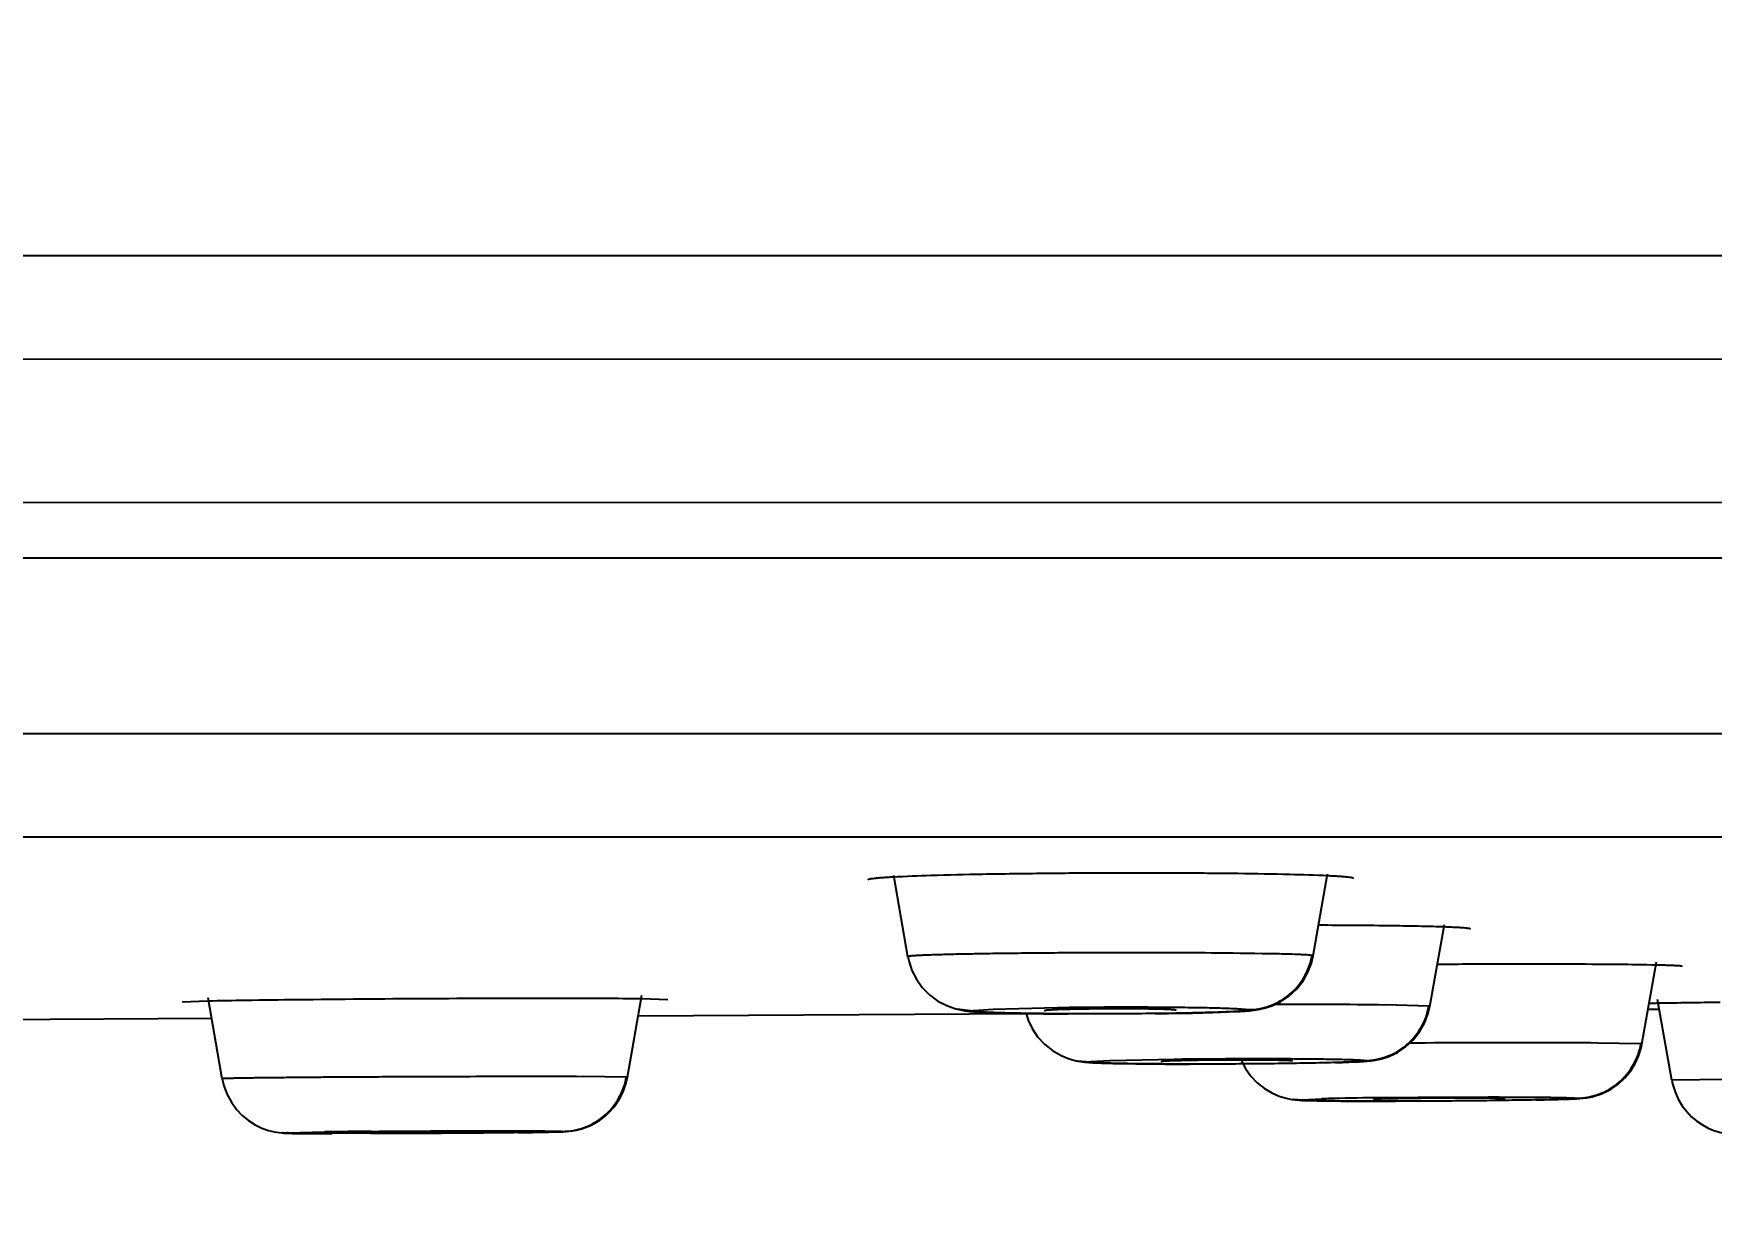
# Model space of a CAD drawing. Header units: millimetres. Extents: x 687 to 1107, y -116 to 478.
# Drawn here: x 837.441 to 839.999, y 374.642 to 376.424 of the extents above; entities that cross this region are included whole.
import ezdxf

# ---------------------------------------------------------------- set-up
doc = ezdxf.new("R2010")
doc.units = ezdxf.units.MM
doc.header["$LTSCALE"] = 0.1
doc.layers.add('DIM', color=3, linetype='Continuous')
doc.styles.get("Standard").update_dxf_attribs({"font": 'arial.ttf'})
doc.dimstyles.new('ISO-25', dxfattribs={"dimtxt": 2.5, "dimasz": 2.5, "dimexe": 1.25, "dimexo": 0.625, "dimtad": 1, "dimlfac": 5, "dimtxsty": 'Standard', "dimcen": 2.5, "dimadec": 0, "dimazin": 0, "dimtfac": 1, "dimtmove": 0, "dimatfit": 3, "dimfxl": 0, "dimarcsym": 0})

# ---------------------------------------------------------------- blocks, each defined once
blk = doc.blocks.new('*D69')
at = {"layer": 'Defpoints', "color": 0}
for p in [(804.6861, 376.0872), (858.1644, 376.0869), (858.1644, 365.5396)]:
    blk.add_point(p, dxfattribs=at)
at = {"layer": 'DIM', "color": 0, "lineweight": -2}
for p, q in [((804.6861, 375.4622), (804.6861, 364.2896)), ((858.1644, 375.4619), (858.1644, 364.2896)), ((807.1861, 365.5396), (855.6644, 365.5396))]:
    blk.add_line(p, q, dxfattribs=at)
at = {"layer": 'DIM', "color": 0}
for points in [[(807.1861, 365.9563), (807.1861, 365.123), (804.6861, 365.5396)], [(855.6644, 365.9563), (855.6644, 365.123), (858.1644, 365.5396)]]:
    blk.add_solid(points, dxfattribs=at)
at = {"layer": 'DIM', "color": 0, "insert": (850.4227, 367.4411), "char_height": 2.5, "attachment_point": 5}
blk.add_mtext('267.5', dxfattribs=at)
blk = doc.blocks.new('*D67')
at = {"layer": 'Defpoints', "color": 0}
for p in [(831.4252, 395.8247), (883.897, -59.5354), (893.1679, -59.5354)]:
    blk.add_point(p, dxfattribs=at)
at = {"layer": 'DIM', "color": 0, "lineweight": -2}
for p, q in [((832.0502, 395.8247), (894.4179, 395.8247)), ((893.1679, 393.3247), (893.1679, -57.0354)), ((884.522, -59.5354), (894.4179, -59.5354))]:
    blk.add_line(p, q, dxfattribs=at)
at = {"layer": 'DIM', "color": 0}
for points in [[(892.7512, 393.3247), (893.5845, 393.3247), (893.1679, 395.8247)], [(892.7512, -57.0354), (893.5845, -57.0354), (893.1679, -59.5354)]]:
    blk.add_solid(points, dxfattribs=at)
at = {"layer": 'DIM', "color": 0, "insert": (890.9041, 168.1447), "char_height": 2.5, "attachment_point": 5, "rotation": 90}
blk.add_mtext('(2280)', dxfattribs=at)

msp = doc.modelspace()

# ---------------------------------------------------------------- linework, layer by layer
for p, q in [((841.318, 376.0851), (831.4252, 376.0851)), ((831.4252, 375.9286), (841.1132, 375.9277)), ((841.0987, 375.7092), (831.4252, 375.7085)), ((857.7399, 375.6246), (805.1103, 375.6246)), ((831.4252, 375.3572), (843.8753, 375.3572)), ((835.9191, 375.1994), (837.6269, 375.1995)), ((837.6269, 375.1995), (837.6476, 375.1995)), ((837.6476, 375.1995), (837.6678, 375.1995)), ((837.6678, 375.1995), (837.9373, 375.1996)), ((837.9373, 375.1996), (837.9633, 375.1996)), ((837.9633, 375.1996), (838.1374, 375.1996)), ((838.1374, 375.1996), (838.4083, 375.1996)), ((838.4083, 375.1996), (838.4492, 375.1996)), ((838.4492, 375.1996), (838.713, 375.1996)), ((838.713, 375.1996), (838.8284, 375.1997)), ((838.8284, 375.1997), (839.1609, 375.1997)), ((839.1609, 375.1997), (839.1948, 375.1997)), ((839.1948, 375.1997), (839.2147, 375.1997)), ((839.2147, 375.1997), (839.3609, 375.1997)), ((839.3609, 375.1997), (839.4533, 375.1997)), ((839.4533, 375.1997), (839.4842, 375.1997)), ((839.4842, 375.1997), (839.6272, 375.1997)), ((839.6272, 375.1997), (839.6842, 375.1998)), ((839.6842, 375.1998), (839.8578, 375.1998)), ((839.8578, 375.1998), (839.8782, 375.1998)), ((839.8782, 375.1998), (839.9552, 375.1998)), ((839.9552, 375.1998), (839.9961, 375.1998)), ((839.9961, 375.1998), (840.1476, 375.1998)), ((838.7742, 375.017), (838.7524, 375.141)), ((839.3918, 375.0184), (839.4138, 375.1432)), ((838.713, 375.134), (838.713, 375.134)), ((839.5699, 374.9411), (839.592, 375.0662)), ((839.3892, 375.0072), (839.3918, 375.0184)), ((839.3918, 375.0184), (839.3903, 375.0189)), ((839.3918, 375.0184), (839.3918, 375.0184)), ((839.8933, 374.8838), (839.9153, 375.0091)), ((838.3464, 374.8332), (838.3685, 374.9585)), ((837.7066, 374.9492), (837.6675, 374.9475)), ((837.7287, 374.831), (837.7069, 374.9545)), ((838.4079, 374.9515), (838.3686, 374.9528)), ((838.8492, 374.9369), (838.8489, 374.937)), ((838.8739, 374.9339), (838.8492, 374.9369)), ((838.8743, 374.9351), (838.9039, 374.9373)), ((838.9039, 374.9373), (839.0023, 374.9397)), ((839.5683, 374.9415), (839.503, 374.9435)), ((839.567, 374.9292), (839.5699, 374.9411)), ((839.5699, 374.9411), (839.5683, 374.9415)), ((839.9027, 374.9371), (839.9198, 374.9372)), ((839.939, 374.8287), (839.9172, 374.9518)), ((837.1458, 374.9198), (837.7125, 374.9231)), ((838.3629, 374.9269), (838.9523, 374.9303)), ((839.8917, 374.8841), (839.8261, 374.8854)), ((839.8903, 374.8718), (839.8932, 374.8838)), ((839.8932, 374.8838), (839.8917, 374.8841)), ((839.0326, 374.858), (839.032, 374.8581)), ((839.0522, 374.8562), (839.0326, 374.858)), ((839.0524, 374.8571), (839.0819, 374.8589)), ((839.0819, 374.8589), (839.1802, 374.861)), ((838.3447, 374.8334), (838.2791, 374.8342)), ((838.3441, 374.8234), (838.3463, 374.8333)), ((838.3463, 374.8333), (838.3447, 374.8334)), ((840.0238, 374.8299), (839.939, 374.8287)), ((839.362, 374.7993), (839.3615, 374.7993)), ((839.3757, 374.7984), (839.362, 374.7993)), ((839.3759, 374.7991), (839.4052, 374.8004)), ((839.7323, 374.7987), (839.7444, 374.7989)), ((839.8071, 374.8018), (839.8071, 374.8018)), ((837.8203, 374.7485), (837.82, 374.7485)), ((837.8288, 374.7481), (837.8203, 374.7485)), ((837.8289, 374.7486), (837.8277, 374.7484)), ((837.9546, 374.7474), (837.8288, 374.7482)), ((837.8289, 374.7486), (837.885, 374.7499)), ((837.8533, 374.7476), (837.8655, 374.7475)), ((837.8655, 374.7475), (837.8797, 374.7474)), ((837.8797, 374.7474), (837.8959, 374.7473)), ((838.1792, 374.7489), (838.2017, 374.7492)), ((838.2017, 374.7492), (838.2146, 374.7494)), ((838.2146, 374.7494), (838.2258, 374.7496)), ((838.2258, 374.7496), (838.2349, 374.7499)), ((838.2472, 374.7504), (838.2485, 374.7506))]:
    msp.add_line(p, q)
for points in [[(838.7742, 375.0171), (838.7759, 375.0093), (838.7803, 374.9961), (838.787, 374.9828), (838.796, 374.9702), (838.8072, 374.9588), (838.8198, 374.9495), (838.8333, 374.9424), (838.8458, 374.9379), (838.8489, 374.937)], [(839.355, 374.957), (839.3669, 374.968), (839.3766, 374.9804), (839.3841, 374.9937), (839.3892, 375.0072)], [(838.8492, 374.9369), (838.8521, 374.9363), (838.8609, 374.9347), (838.8684, 374.9337), (838.8751, 374.9331), (838.882, 374.9327), (838.89, 374.9323), (838.8991, 374.9319), (838.9095, 374.9315)], [(839.2513, 374.9324), (839.2626, 374.9328), (839.2724, 374.9333), (839.2809, 374.9337), (839.2884, 374.9342), (839.2949, 374.9347), (839.3014, 374.9354), (839.3086, 374.9365), (839.3174, 374.9384), (839.329, 374.9422), (839.342, 374.9483), (839.355, 374.957)], [(838.9095, 374.9315), (838.921, 374.9312), (838.9338, 374.9309)], [(838.9338, 374.9309), (838.9479, 374.9306), (838.9634, 374.9304), (838.9804, 374.9302), (838.9987, 374.93), (839.0185, 374.9299)], [(838.9544, 374.9305), (838.9576, 374.9203), (838.9637, 374.9074), (838.9719, 374.895), (838.9824, 374.8835), (838.9944, 374.8739), (839.0075, 374.8663)], [(839.1509, 374.9303), (839.1712, 374.9306), (839.1902, 374.9309), (839.2078, 374.9312), (839.2239, 374.9316)], [(839.2239, 374.9316), (839.2384, 374.932), (839.2513, 374.9324)], [(839.533, 374.8797), (839.5446, 374.8904), (839.5542, 374.9025), (839.5617, 374.9156), (839.567, 374.9292)], [(839.8071, 374.8018), (839.8094, 374.8021), (839.8173, 374.8036), (839.8268, 374.8064), (839.8372, 374.8106), (839.8475, 374.8161), (839.8575, 374.8233), (839.8669, 374.8319), (839.8754, 374.842), (839.8825, 374.8532), (839.8881, 374.8653), (839.892, 374.8779), (839.8932, 374.8838)], [(839.0075, 374.8663), (839.0201, 374.8612), (839.0307, 374.8584), (839.032, 374.8581)], [(839.0326, 374.858), (839.037, 374.8572), (839.044, 374.8563), (839.0499, 374.8558), (839.0558, 374.8555), (839.062, 374.8552), (839.0692, 374.8549), (839.0774, 374.8546), (839.0867, 374.8544), (839.0972, 374.8542)], [(839.2821, 374.8595), (839.2822, 374.8592), (839.2887, 374.8466), (839.297, 374.835), (839.3068, 374.8247), (839.3176, 374.8161), (839.329, 374.8094), (839.3402, 374.8045), (839.3507, 374.8014), (839.3594, 374.7996), (839.362, 374.7993)], [(839.4255, 374.8557), (839.4367, 374.856), (839.4465, 374.8563), (839.4549, 374.8567), (839.4622, 374.857), (839.4686, 374.8574), (839.4741, 374.8579), (839.4799, 374.8584), (839.4871, 374.8595), (839.496, 374.8614), (839.5076, 374.8651), (839.5204, 374.8712), (839.533, 374.8797)], [(839.8564, 374.8224), (839.8677, 374.8327), (839.8774, 374.8448), (839.885, 374.8581), (839.8903, 374.8718)], [(837.7287, 374.831), (837.7312, 374.8204), (837.7361, 374.8072), (837.7426, 374.7951), (837.7504, 374.7843), (837.7592, 374.7751), (837.7686, 374.7673), (837.7787, 374.7609), (837.7889, 374.7559), (837.7991, 374.7523), (837.8083, 374.7501), (837.8153, 374.749), (837.8203, 374.7485)], [(838.3253, 374.7874), (838.3328, 374.7978), (838.339, 374.8095), (838.3439, 374.8226), (838.3463, 374.8332)], [(839.0972, 374.8542), (839.1087, 374.854), (839.1215, 374.8538)], [(839.1215, 374.8538), (839.1354, 374.8536), (839.1506, 374.8535), (839.167, 374.8534), (839.1846, 374.8533), (839.2035, 374.8533)], [(838.3123, 374.7741), (838.3202, 374.7816), (838.3276, 374.7902), (838.3342, 374.8002), (838.3398, 374.8113), (838.3441, 374.8234)], [(839.7444, 374.7989), (839.7554, 374.7992), (839.7653, 374.7994), (839.7742, 374.7997), (839.7818, 374.8), (839.7881, 374.8002), (839.7935, 374.8005), (839.798, 374.8008), (839.8032, 374.8013), (839.8108, 374.8023), (839.8203, 374.8044), (839.8317, 374.8082), (839.8442, 374.8142), (839.8564, 374.8224)], [(839.939, 374.8287), (839.9401, 374.8231), (839.9438, 374.8112), (839.9487, 374.8001), (839.9547, 374.7899), (839.9616, 374.781)], [(838.255, 374.7507), (838.2564, 374.7509), (838.2624, 374.7516), (838.2699, 374.753), (838.279, 374.7555), (838.2889, 374.7594), (838.2987, 374.7645), (838.3084, 374.771), (838.3172, 374.7785), (838.3253, 374.7874)], [(839.3615, 374.7993), (839.3652, 374.7989), (839.3705, 374.7984), (839.3751, 374.7981), (839.38, 374.7979), (839.3853, 374.7977), (839.3914, 374.7976), (839.3982, 374.7974), (839.4059, 374.7973)], [(839.4059, 374.7973), (839.4146, 374.7972), (839.4242, 374.7971)], [(839.4242, 374.7971), (839.4347, 374.797), (839.4463, 374.7969)], [(839.4463, 374.7969), (839.4589, 374.7968), (839.4723, 374.7968), (839.4867, 374.7967), (839.5018, 374.7967), (839.5176, 374.7967)], [(839.9616, 374.781), (839.9691, 374.7731), (839.9771, 374.7664), (839.9854, 374.7607), (839.9941, 374.7559), (840.0028, 374.7522), (840.0116, 374.7494), (840.0196, 374.7477), (840.0263, 374.7467), (840.0315, 374.7462), (840.0343, 374.7461), (840.0348, 374.746)], [(838.2349, 374.7499), (838.2388, 374.75), (838.2422, 374.7501), (838.2452, 374.7502), (838.2479, 374.7503), (838.2503, 374.7504), (838.2531, 374.7506), (838.2567, 374.7509), (838.2615, 374.7515), (838.2686, 374.7527), (838.2769, 374.7549), (838.2857, 374.758), (838.2948, 374.7623), (838.3037, 374.7676), (838.3123, 374.7741)], [(837.82, 374.7485), (837.8224, 374.7483), (837.8257, 374.7481), (837.8286, 374.748), (837.8317, 374.7479), (837.835, 374.7478), (837.8389, 374.7478), (837.8432, 374.7477), (837.8533, 374.7476)]]:
    msp.add_lwpolyline(points)
for centre, radius, start, end in [((839.1929, 368.0887), 6.934, 88.90731, 89.63621), ((839.3329, 356.6608), 18.2836, 89.74333, 89.99697), ((839.3838, 366.056), 8.8882, 89.23161, 89.80031), ((840.0089, 369.7166), 5.2302, 91.0057, 91.1533), ((840.2375, 355.324), 19.6246, 90.65715, 90.93549), ((839.6999, 346.0883), 28.7975, 89.92433, 90.32027), ((839.7287, 362.5143), 12.3715, 89.54876, 89.95739), ((838.205, 355.0471), 19.7872, 89.78543, 90.04094), ((839.4892, 371.9043), 2.8973, 91.1283, 91.661), ((839.5871, 367.1365), 7.6662, 90.62607, 91.1586), ((838.061, 362.5283), 12.2229, 90.49166, 90.82528)]:
    msp.add_arc(centre, radius, start, end)
for points, knots in [([(838.7516, 375.1383), (838.7486, 375.1381), (838.743, 375.1378), (838.7352, 375.1373), (838.7285, 375.1368), (838.723, 375.1362), (838.7188, 375.1357), (838.7156, 375.1352), (838.714, 375.1348), (838.7129, 375.1343), (838.713, 375.134)], [0, 0, 0, 0, 0.230461, 0.431591, 0.602616, 0.743179, 0.853024, 0.931978, 0.98017, 1, 1, 1, 1]), ([(839.4144, 375.1403), (839.3951, 375.1412), (839.3496, 375.1425), (839.2729, 375.1438), (839.1817, 375.1445), (839.0829, 375.1446), (838.9842, 375.1439), (838.893, 375.1427), (838.8163, 375.141), (838.7708, 375.1393), (838.7516, 375.1383)], [0, 0, 0, 0, 0.087256, 0.206004, 0.347214, 0.500097, 0.65297, 0.794152, 0.912847, 1, 1, 1, 1]), ([(839.4532, 375.1362), (839.4533, 375.1365), (839.4526, 375.1368), (839.4519, 375.1371), (839.4502, 375.1375), (839.4475, 375.1379), (839.4432, 375.1384), (839.4377, 375.1389), (839.431, 375.1394), (839.4231, 375.1398), (839.4174, 375.1401), (839.4144, 375.1403)], [0, 0, 0, 0, 0.019289, 0.03937, 0.067087, 0.14577, 0.255523, 0.396172, 0.567461, 0.769004, 1, 1, 1, 1]), ([(839.5924, 375.0623), (839.5807, 375.0627), (839.5541, 375.0634), (839.49, 375.0644), (839.4377, 375.0648), (839.4002, 375.0649)], [0, 0, 0, 0, 0.182687, 0.415538, 1, 1, 1, 1]), ([(839.6313, 375.0592), (839.6314, 375.0593), (839.6312, 375.0595), (839.6304, 375.0598), (839.6286, 375.0601), (839.6255, 375.0605), (839.6212, 375.0609), (839.6157, 375.0613), (839.609, 375.0616), (839.6011, 375.062), (839.5954, 375.0622), (839.5924, 375.0623)], [0, 0, 0, 0, 0.006134, 0.018471, 0.065942, 0.144651, 0.254548, 0.395401, 0.566925, 0.768728, 1, 1, 1, 1]), ([(839.2369, 375.0226), (839.212, 375.0228), (839.1606, 375.023), (839.0957, 375.0231), (839.0425, 375.0229), (839.0033, 375.0227), (838.9654, 375.0224), (838.9294, 375.022), (838.896, 375.0216), (838.8656, 375.021), (838.8426, 375.0206), (838.8262, 375.0201), (838.8156, 375.0198), (838.8062, 375.0195), (838.7979, 375.0192), (838.7909, 375.0188), (838.7851, 375.0185), (838.7805, 375.0182), (838.7775, 375.0179), (838.7758, 375.0176), (838.775, 375.0174), (838.7745, 375.0173), (838.7742, 375.0171), (838.7742, 375.0171)], [0, 0, 0, 0, 0.161182, 0.333688, 0.420468, 0.505673, 0.587988, 0.666111, 0.738778, 0.804764, 0.862606, 0.888044, 0.911027, 0.931474, 0.949327, 0.964549, 0.977107, 0.98696, 0.994061, 0.996568, 0.998377, 0.999497, 1, 1, 1, 1]), ([(839.2927, 374.9363), (839.3038, 374.9363), (839.327, 374.9404), (839.3578, 374.9582), (839.3805, 374.9857), (839.3884, 375.0079), (839.3903, 375.0189)], [0, 0, 0, 0, 0.24177, 0.499316, 0.757275, 1, 1, 1, 1]), ([(839.3903, 375.0189), (839.3893, 375.019), (839.3868, 375.0193), (839.3822, 375.0197), (839.3761, 375.02), (839.3651, 375.0205), (839.348, 375.021), (839.3333, 375.0213), (839.3251, 375.0215)], [0, 0, 0, 0, 0.046266, 0.116667, 0.210384, 0.326578, 0.623178, 1, 1, 1, 1]), ([(839.9156, 375.0042), (839.8961, 375.0047), (839.8502, 375.0052), (839.7727, 375.0056), (839.6807, 375.0057), (839.6152, 375.0054), (839.5812, 375.0052)], [0, 0, 0, 0, 0.17466, 0.41235, 0.694754, 1, 1, 1, 1]), ([(839.9547, 375.0021), (839.9548, 375.0022), (839.9545, 375.0023), (839.9541, 375.0024), (839.9533, 375.0026), (839.9517, 375.0028), (839.9488, 375.003), (839.9445, 375.0033), (839.939, 375.0035), (839.9322, 375.0038), (839.9243, 375.004), (839.9186, 375.0042), (839.9156, 375.0042)], [0, 0, 0, 0, 0.005075, 0.017092, 0.036867, 0.0645, 0.143345, 0.253461, 0.394571, 0.56637, 0.768452, 1, 1, 1, 1]), ([(838.3686, 374.9528), (838.3493, 374.953), (838.3038, 374.9533), (838.1934, 374.9535), (838.0375, 374.953), (837.8817, 374.9518), (837.7714, 374.9504), (837.7259, 374.9497), (837.7066, 374.9492)], [0, 0, 0, 0, 0.087441, 0.206237, 0.500114, 0.793928, 0.91266, 1, 1, 1, 1]), ([(838.8739, 374.934), (838.8738, 374.934), (838.8735, 374.9341), (838.8732, 374.9342), (838.873, 374.9344), (838.8729, 374.9346), (838.8731, 374.9347), (838.8735, 374.9349), (838.874, 374.935), (838.8743, 374.9351)], [0, 0, 0, 0, 0.182203, 0.312839, 0.396299, 0.449119, 0.516458, 0.62721, 1, 1, 1, 1]), ([(838.9989, 374.9301), (838.983, 374.9302), (838.9603, 374.9305), (838.9317, 374.931), (838.914, 374.9315), (838.8994, 374.932), (838.8881, 374.9326), (838.88, 374.9332), (838.8756, 374.9337), (838.8739, 374.934)], [0, 0, 0, 0, 0.38025, 0.544578, 0.687141, 0.804525, 0.894962, 0.959615, 1, 1, 1, 1]), ([(839.1826, 374.9356), (839.1822, 374.9357), (839.1811, 374.9358), (839.1789, 374.9361), (839.1759, 374.9363), (839.1703, 374.9366), (839.1613, 374.9369), (839.1426, 374.9373), (839.1148, 374.9376), (839.0851, 374.9376), (839.0602, 374.9374), (839.0423, 374.9372), (839.026, 374.9369), (839.0135, 374.9366), (839.0047, 374.9364), (838.9992, 374.9362), (838.9944, 374.9359), (838.9904, 374.9357), (838.9873, 374.9355), (838.9852, 374.9353), (838.984, 374.9351), (838.9834, 374.935), (838.9831, 374.9349), (838.9829, 374.9348), (838.9829, 374.9347)], [0, 0, 0, 0, 0.006241, 0.016974, 0.032073, 0.051394, 0.102094, 0.16735, 0.331134, 0.519233, 0.61389, 0.704405, 0.787404, 0.85986, 0.891347, 0.919262, 0.9433, 0.963234, 0.978951, 0.990346, 0.994394, 0.997333, 0.999169, 1, 1, 1, 1]), ([(838.9829, 374.9347), (838.9829, 374.9347), (838.983, 374.9346), (838.9831, 374.9346), (838.9832, 374.9345)], [0, 0, 0, 0, 0.139595, 1, 1, 1, 1]), ([(839.2924, 374.9352), (839.2908, 374.9349), (839.287, 374.9345), (839.2799, 374.9339), (839.2704, 374.9333), (839.2527, 374.9325), (839.225, 374.9316), (839.1863, 374.9308), (839.142, 374.9302), (839.0789, 374.9298), (839.0308, 374.9298), (838.9989, 374.9301)], [0, 0, 0, 0, 0.015908, 0.0398, 0.072101, 0.113219, 0.220732, 0.355321, 0.508882, 0.673467, 1, 1, 1, 1]), ([(839.0023, 374.9397), (839.018, 374.9399), (839.05, 374.9403), (839.0981, 374.9405), (839.1453, 374.9404), (839.1893, 374.94), (839.2275, 374.9395), (839.2547, 374.9388), (839.2719, 374.9381), (839.281, 374.9375), (839.2877, 374.937), (839.2913, 374.9366), (839.2927, 374.9363)], [0, 0, 0, 0, 0.162054, 0.330587, 0.496253, 0.650171, 0.784298, 0.890659, 0.93102, 0.962435, 0.985291, 1, 1, 1, 1]), ([(839.1829, 374.9354), (839.1829, 374.9354), (839.1828, 374.9355), (839.1827, 374.9355), (839.1826, 374.9356)], [0, 0, 0, 0, 0.139525, 1, 1, 1, 1]), ([(839.2927, 374.9363), (839.2929, 374.9363), (839.2931, 374.9362), (839.2935, 374.936), (839.2937, 374.9359), (839.2937, 374.9357), (839.2936, 374.9356), (839.2931, 374.9354), (839.2927, 374.9353), (839.2924, 374.9352)], [0, 0, 0, 0, 0.18232, 0.312902, 0.396322, 0.449148, 0.516466, 0.627262, 1, 1, 1, 1]), ([(839.4709, 374.8589), (839.482, 374.859), (839.5051, 374.863), (839.5359, 374.8809), (839.5585, 374.9084), (839.5664, 374.9305), (839.5683, 374.9415)], [0, 0, 0, 0, 0.241766, 0.499274, 0.75722, 1, 1, 1, 1]), ([(839.7943, 374.8014), (839.8054, 374.8015), (839.8285, 374.8056), (839.8593, 374.8235), (839.8818, 374.8509), (839.8897, 374.8731), (839.8917, 374.8841)], [0, 0, 0, 0, 0.241765, 0.499239, 0.757171, 1, 1, 1, 1]), ([(839.0522, 374.8562), (839.052, 374.8562), (839.0518, 374.8563), (839.0514, 374.8564), (839.0512, 374.8565), (839.0511, 374.8566), (839.0513, 374.8568), (839.0517, 374.8569), (839.0521, 374.857), (839.0524, 374.8571)], [0, 0, 0, 0, 0.191284, 0.327295, 0.411059, 0.456045, 0.515324, 0.622846, 1, 1, 1, 1]), ([(839.1774, 374.8534), (839.1615, 374.8535), (839.1388, 374.8536), (839.1101, 374.854), (839.0924, 374.8543), (839.0778, 374.8547), (839.0664, 374.8551), (839.0582, 374.8556), (839.0539, 374.8559), (839.0522, 374.8562)], [0, 0, 0, 0, 0.37988, 0.544125, 0.686675, 0.804115, 0.894666, 0.959471, 1, 1, 1, 1]), ([(839.3605, 374.8581), (839.3601, 374.8582), (839.359, 374.8583), (839.3568, 374.8585), (839.3537, 374.8586), (839.348, 374.8589), (839.339, 374.8591), (839.3261, 374.8593), (839.3108, 374.8594), (839.2937, 374.8595), (839.2754, 374.8595), (839.2566, 374.8594), (839.238, 374.8593), (839.2202, 374.8591), (839.2061, 374.8589), (839.1958, 374.8587), (839.1889, 374.8585), (839.1827, 374.8584), (839.1771, 374.8582), (839.1723, 374.858), (839.1684, 374.8578), (839.1656, 374.8577), (839.1638, 374.8575), (839.1628, 374.8574), (839.162, 374.8573), (839.1614, 374.8572), (839.1611, 374.8572), (839.1609, 374.8571), (839.1609, 374.857)], [0, 0, 0, 0, 0.006446, 0.01739, 0.032691, 0.052199, 0.10321, 0.168682, 0.246048, 0.332625, 0.425281, 0.520576, 0.615077, 0.705406, 0.788205, 0.825812, 0.860467, 0.891864, 0.919697, 0.94366, 0.963529, 0.979189, 0.985406, 0.990532, 0.994553, 0.997462, 0.999257, 1, 1, 1, 1]), ([(839.1609, 374.857), (839.1609, 374.857), (839.1611, 374.8569), (839.1612, 374.8569), (839.1613, 374.8569)], [0, 0, 0, 0, 0.304808, 1, 1, 1, 1]), ([(839.4706, 374.858), (839.4691, 374.8578), (839.4652, 374.8575), (839.4583, 374.857), (839.4488, 374.8565), (839.4311, 374.8558), (839.4035, 374.8551), (839.3648, 374.8544), (839.3205, 374.8538), (839.2575, 374.8533), (839.2094, 374.8533), (839.1774, 374.8534)], [0, 0, 0, 0, 0.015735, 0.039484, 0.071668, 0.112694, 0.220092, 0.354655, 0.508274, 0.672997, 1, 1, 1, 1]), ([(839.1802, 374.861), (839.2122, 374.8614), (839.2603, 374.8617), (839.3232, 374.8618), (839.3672, 374.8616), (839.4054, 374.8612), (839.4327, 374.8608), (839.4499, 374.8602), (839.4591, 374.8599), (839.4658, 374.8595), (839.4695, 374.8591), (839.4709, 374.8589)], [0, 0, 0, 0, 0.330213, 0.495792, 0.649693, 0.783871, 0.890346, 0.930783, 0.962281, 0.985222, 1, 1, 1, 1]), ([(839.3609, 374.858), (839.3609, 374.858), (839.3607, 374.8581), (839.3606, 374.8581), (839.3605, 374.8581)], [0, 0, 0, 0, 0.304222, 1, 1, 1, 1]), ([(839.4709, 374.8589), (839.471, 374.8589), (839.4713, 374.8588), (839.4716, 374.8587), (839.4719, 374.8586), (839.4719, 374.8585), (839.4718, 374.8583), (839.4714, 374.8582), (839.4709, 374.8581), (839.4706, 374.858)], [0, 0, 0, 0, 0.191406, 0.327355, 0.411071, 0.456068, 0.515324, 0.622898, 1, 1, 1, 1]), ([(838.1909, 374.8343), (838.166, 374.8343), (838.1146, 374.8342), (838.0498, 374.834), (837.9967, 374.8338), (837.9576, 374.8336), (837.9198, 374.8334), (837.8839, 374.8332), (837.8505, 374.8329), (837.8202, 374.8326), (837.7972, 374.8324), (837.7809, 374.8322), (837.7702, 374.8321), (837.7608, 374.8319), (837.7525, 374.8318), (837.7455, 374.8316), (837.7404, 374.8315), (837.7369, 374.8314), (837.7348, 374.8314), (837.733, 374.8313), (837.7315, 374.8312), (837.7304, 374.8312), (837.7295, 374.8311), (837.729, 374.8311), (837.7288, 374.831), (837.7287, 374.831), (837.7287, 374.831)], [0, 0, 0, 0, 0.161269, 0.333779, 0.42054, 0.505713, 0.58799, 0.666076, 0.738711, 0.804678, 0.862533, 0.887984, 0.910984, 0.93145, 0.949324, 0.96457, 0.977153, 0.982433, 0.987032, 0.990943, 0.99416, 0.996678, 0.99849, 0.999593, 0.999881, 1, 1, 1, 1]), ([(838.2474, 374.7508), (838.2585, 374.7509), (838.2816, 374.7549), (838.3123, 374.7728), (838.3349, 374.8003), (838.3428, 374.8224), (838.3447, 374.8334)], [0, 0, 0, 0, 0.24175, 0.499213, 0.757148, 1, 1, 1, 1]), ([(839.3757, 374.7984), (839.3755, 374.7985), (839.3753, 374.7985), (839.3749, 374.7986), (839.3747, 374.7986), (839.3746, 374.7988), (839.3748, 374.7988), (839.3752, 374.7989), (839.3756, 374.799), (839.3759, 374.7991)], [0, 0, 0, 0, 0.200556, 0.34256, 0.427812, 0.465247, 0.515808, 0.619801, 1, 1, 1, 1]), ([(839.5012, 374.7968), (839.4853, 374.7968), (839.4566, 374.7968), (839.423, 374.7971), (839.4015, 374.7974), (839.39, 374.7977), (839.3818, 374.798), (839.3774, 374.7983), (839.3757, 374.7984)], [0, 0, 0, 0, 0.379472, 0.68615, 0.803644, 0.894317, 0.95929, 1, 1, 1, 1]), ([(839.6838, 374.8006), (839.6833, 374.8007), (839.6822, 374.8008), (839.6786, 374.801), (839.6721, 374.8011), (839.662, 374.8013), (839.6491, 374.8014), (839.6338, 374.8014), (839.6167, 374.8015), (839.5984, 374.8014), (839.5797, 374.8013), (839.561, 374.8012), (839.5433, 374.801), (839.5293, 374.8008), (839.519, 374.8006), (839.5121, 374.8005), (839.5059, 374.8003), (839.5004, 374.8002), (839.4956, 374.8001), (839.4917, 374.7999), (839.4889, 374.7998), (839.4871, 374.7997), (839.4861, 374.7996), (839.4853, 374.7996), (839.4847, 374.7995), (839.4844, 374.7994), (839.4842, 374.7994), (839.4842, 374.7993)], [0, 0, 0, 0, 0.006664, 0.017824, 0.053023, 0.104342, 0.170026, 0.247509, 0.334114, 0.42672, 0.521902, 0.616241, 0.706377, 0.788973, 0.82648, 0.861039, 0.892345, 0.920094, 0.943983, 0.963789, 0.979394, 0.985586, 0.990688, 0.994687, 0.99757, 0.999331, 1, 1, 1, 1]), ([(839.4842, 374.7993), (839.4842, 374.7993), (839.4844, 374.7993), (839.4845, 374.7992), (839.4846, 374.7992)], [0, 0, 0, 0, 0.279023, 1, 1, 1, 1]), ([(839.7941, 374.8009), (839.7926, 374.8007), (839.7888, 374.8004), (839.7779, 374.7999), (839.758, 374.7992), (839.7272, 374.7986), (839.6886, 374.798), (839.6444, 374.7974), (839.5813, 374.7969), (839.5332, 374.7967), (839.5012, 374.7968)], [0, 0, 0, 0, 0.015572, 0.039186, 0.112191, 0.219475, 0.354008, 0.507681, 0.672536, 1, 1, 1, 1]), ([(839.5034, 374.8022), (839.5354, 374.8026), (839.5834, 374.803), (839.6464, 374.8032), (839.6904, 374.8032), (839.7286, 374.803), (839.759, 374.8027), (839.7786, 374.8023), (839.7892, 374.8019), (839.7929, 374.8016), (839.7943, 374.8015)], [0, 0, 0, 0, 0.329822, 0.495306, 0.649184, 0.78341, 0.889999, 0.962103, 0.985136, 1, 1, 1, 1]), ([(839.6842, 374.8005), (839.6842, 374.8006), (839.684, 374.8006), (839.6839, 374.8006), (839.6838, 374.8006)], [0, 0, 0, 0, 0.278037, 1, 1, 1, 1]), ([(839.7943, 374.8015), (839.7945, 374.8015), (839.7948, 374.8014), (839.7951, 374.8013), (839.7953, 374.8013), (839.7954, 374.8012), (839.7952, 374.8011), (839.7949, 374.801), (839.7944, 374.8009), (839.7941, 374.8009)], [0, 0, 0, 0, 0.200681, 0.342617, 0.427812, 0.465264, 0.515802, 0.619851, 1, 1, 1, 1]), ([(838.1369, 374.7501), (838.1357, 374.7502), (838.1321, 374.7503), (838.1251, 374.7504), (838.1149, 374.7505), (838.0962, 374.7505), (838.0747, 374.7505), (838.0513, 374.7504), (838.0325, 374.7503), (838.014, 374.7502), (837.9962, 374.7501), (837.9823, 374.7499), (837.972, 374.7498), (837.9652, 374.7497), (837.959, 374.7496), (837.9535, 374.7495), (837.9487, 374.7494), (837.9448, 374.7493), (837.942, 374.7492), (837.9403, 374.7492), (837.9392, 374.7491), (837.9385, 374.7491), (837.9379, 374.749), (837.9376, 374.749), (837.9373, 374.749), (837.9373, 374.7489)], [0, 0, 0, 0, 0.018245, 0.053809, 0.105411, 0.171286, 0.335498, 0.428051, 0.523121, 0.617303, 0.707256, 0.789658, 0.82707, 0.861537, 0.892758, 0.920429, 0.94425, 0.963997, 0.979553, 0.985724, 0.990806, 0.994785, 0.997649, 0.999385, 1, 1, 1, 1]), ([(837.9373, 374.7489), (837.9373, 374.7489), (837.9376, 374.7489), (837.9377, 374.7489), (837.9378, 374.7489)], [0, 0, 0, 0, 0.261364, 1, 1, 1, 1]), ([(838.2472, 374.7504), (838.2435, 374.7502), (838.2326, 374.7498), (838.2112, 374.7493), (838.1805, 374.7489), (838.142, 374.7484), (838.0978, 374.748), (838.0347, 374.7476), (837.9866, 374.7474), (837.9546, 374.7474)], [0, 0, 0, 0, 0.038912, 0.111725, 0.218898, 0.353401, 0.507121, 0.6721, 1, 1, 1, 1]), ([(837.9561, 374.7508), (837.9881, 374.751), (838.0361, 374.7514), (838.0991, 374.7516), (838.1431, 374.7517), (838.1815, 374.7516), (838.2119, 374.7515), (838.233, 374.7513), (838.2437, 374.751), (838.2474, 374.7508)], [0, 0, 0, 0, 0.329437, 0.494824, 0.648675, 0.782944, 0.889643, 0.961914, 1, 1, 1, 1]), ([(838.1374, 374.75), (838.1374, 374.7501), (838.1371, 374.7501), (838.137, 374.7501), (838.1369, 374.7501)], [0, 0, 0, 0, 0.260327, 1, 1, 1, 1])]:
    msp.add_open_spline(points, degree=3, knots=knots)

# ---------------------------------------------------------------- dimensions: what is measured, and where the dimension line sits
at = {"layer": 'DIM'}
dim = msp.add_linear_dim(base=(893.1679, -59.5354), p1=(831.4252, 395.8247), p2=(883.897, -59.5354), angle=90, text='(2280)', dimstyle='ISO-25', dxfattribs=at)
dim.commit()
dim.dimension.update_dxf_attribs({"geometry": '*D67', "text_midpoint": (890.9041, 168.1447)})
dim = msp.add_linear_dim(base=(858.1644, 365.5396), p1=(804.6861, 376.0872), p2=(858.1644, 376.0869), text='267.5', dimstyle='ISO-25', dxfattribs=at)
dim.commit()
dim.dimension.update_dxf_attribs({"geometry": '*D69', "text_midpoint": (850.4227, 365.5396), "dimtype": 160})

doc.saveas('drawing.dxf')
